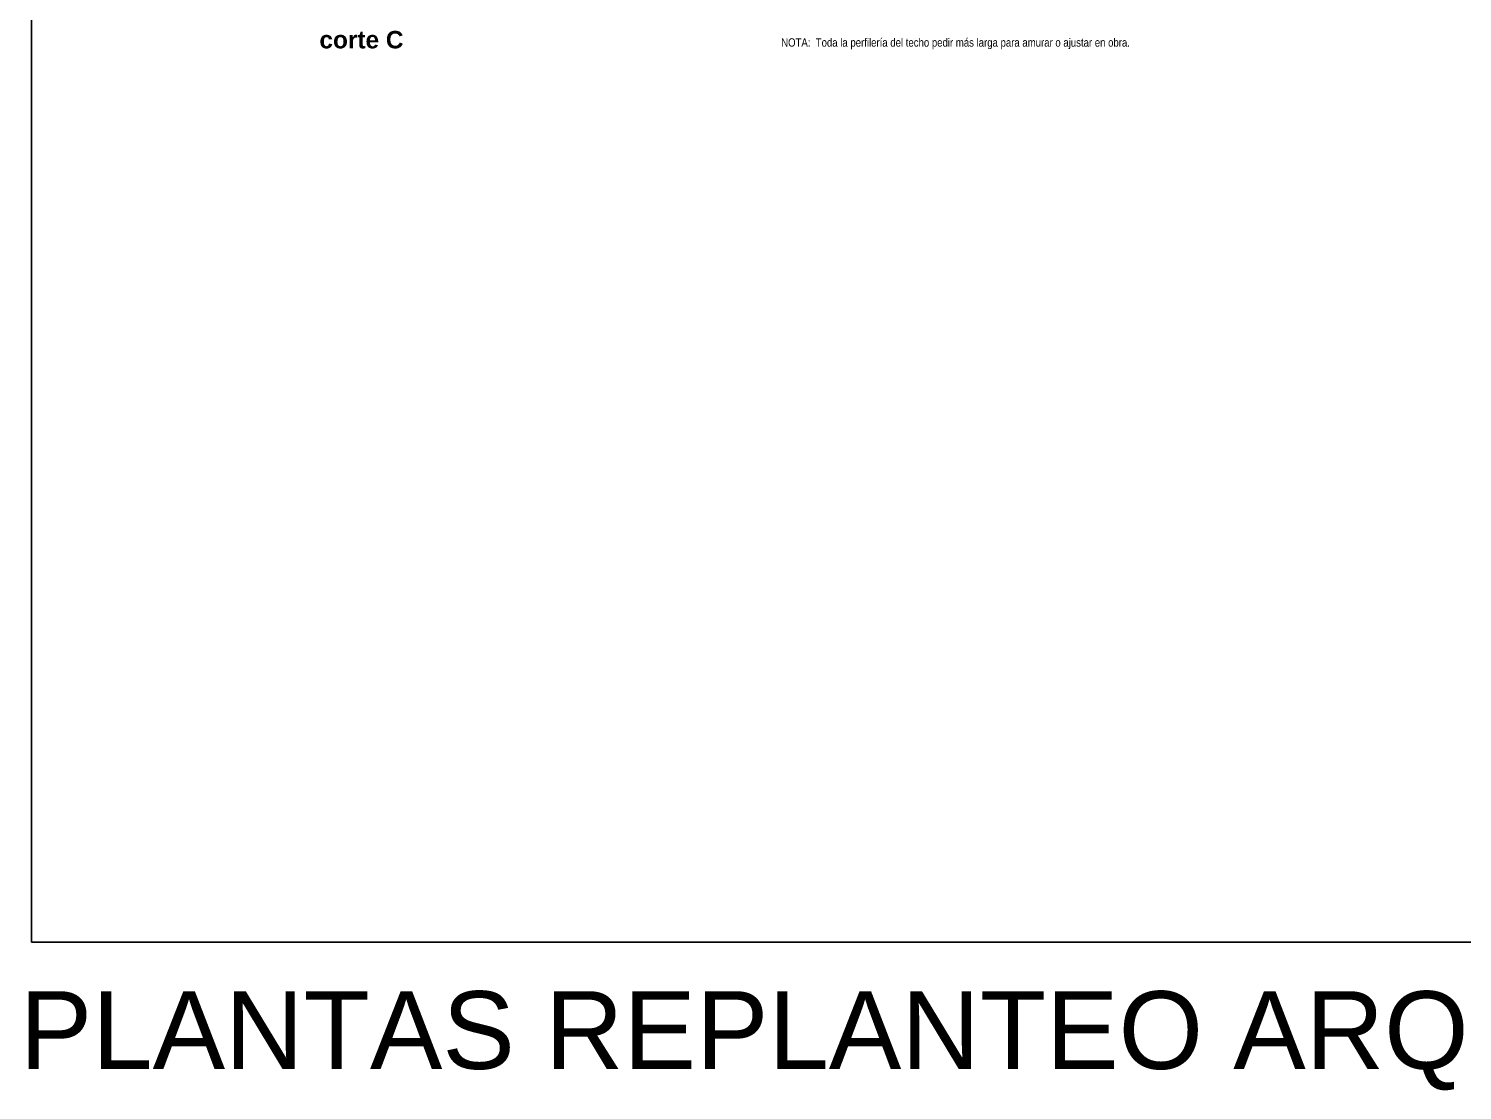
# Model space of a CAD drawing. Header units: millimetres. Extents: x 11902 to 12193, y 9935 to 10135.
# Drawn here: x 12095.66 to 12130.22, y 10021.02 to 10046.62 of the extents above; entities that cross this region are included whole.
import ezdxf

# ---------------------------------------------------------------- set-up
doc = ezdxf.new("R2010")
doc.units = ezdxf.units.MM
doc.layers.add('000-COTAS ACUMULADAS', color=7, linetype='Continuous', lineweight=9, true_color=0xd10a0d)
doc.styles.add('arial1', font='arial.ttf', dxfattribs={"height": 0.002})
doc.styles.get("Standard").update_dxf_attribs({"font": 'arial.ttf'})

msp = doc.modelspace()

# ---------------------------------------------------------------- linework, layer by layer
at = {"color": 3}
msp.add_lwpolyline([(12095.7292, 10024.5968), (12192.6057, 10024.5968), (12192.6057, 10074.619), (12095.7292, 10074.619)], close=True, dxfattribs=at)

# ---------------------------------------------------------------- texts
at = {"color": 1, "lineweight": 9, "true_color": 0xe60000, "insert": (12102.6709, 10046.5672), "char_height": 0.420918, "attachment_point": 1}
msp.add_mtext_dynamic_manual_height_columns('{\\fArial|b1|i0|c0|p34;corte C}', width=3.285559, gutter_width=12.5, heights=[0], dxfattribs=at)
at = {"color": 3, "insert": (12095.4464, 10023.4131), "char_height": 1.875, "attachment_point": 1}
msp.add_mtext_dynamic_manual_height_columns('PLANTAS REPLANTEO ARQUITECTURA', width=63.821503, gutter_width=12.5, heights=[0], dxfattribs=at)
at = {"layer": '000-COTAS ACUMULADAS', "insert": (12113.8022, 10046.3898), "char_height": 0.2016, "attachment_point": 1, "style": 'arial1'}
msp.add_mtext('{\\fArial Narrow|b0|i0|c0|p34;NOTA:  Toda la perfilería del techo pedir más larga para amurar o ajustar en obra.}', dxfattribs=at)

doc.saveas('drawing.dxf')
